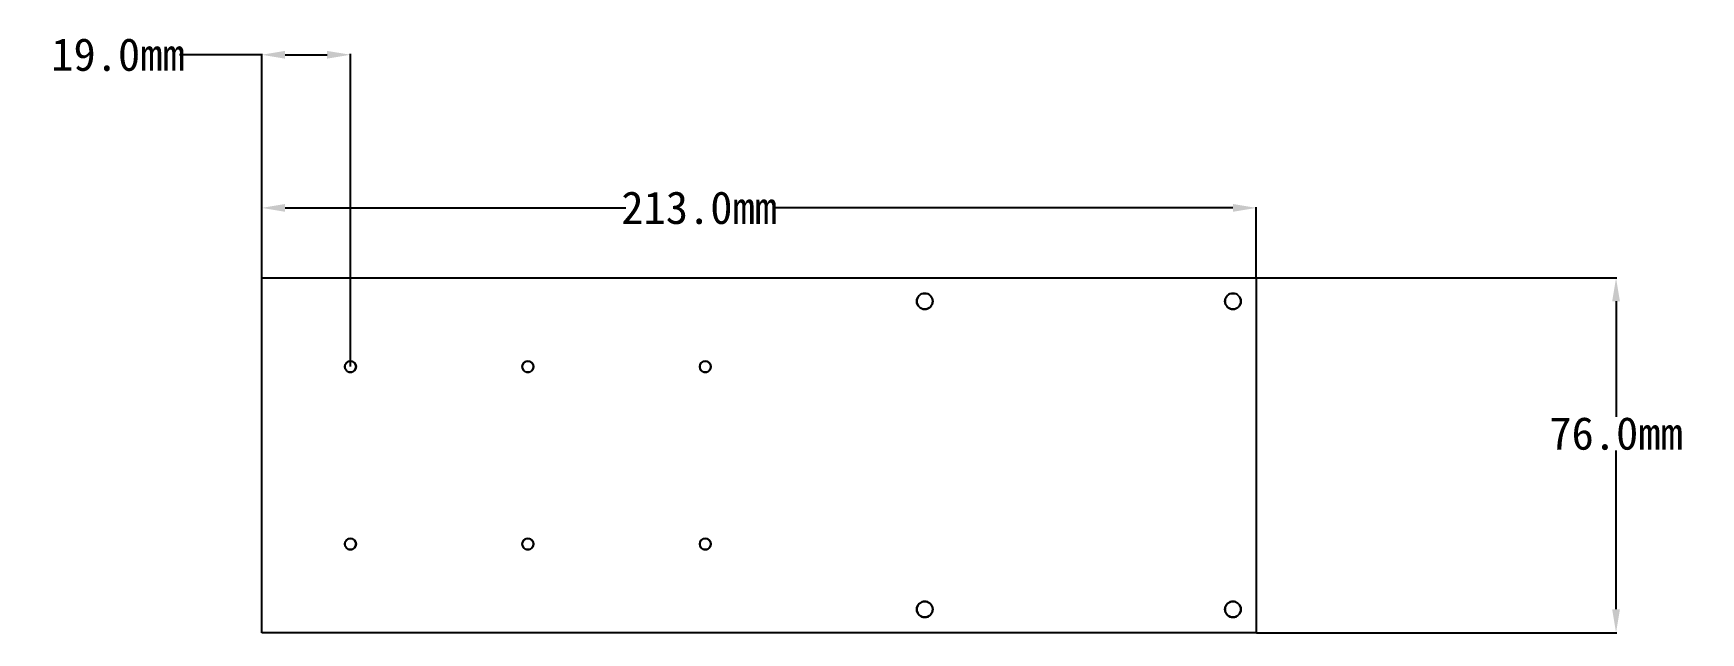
# Model space of a CAD drawing. Header units: millimetres. Extents: x -49 to 308, y 0 to 128.
import ezdxf

# ---------------------------------------------------------------- set-up
doc = ezdxf.new("R2010")
doc.units = ezdxf.units.MM
doc.linetypes.add('HIDDEN', pattern=[9.525, 6.35, -3.175])
doc.layers.get('0').update_dxf_attribs({"color": 253, "lineweight": 70, "true_color": 0x8faf8f})
doc.layers.add('Hidden', color=98, linetype='Continuous', lineweight=70, true_color=0x054805)
doc.styles.add('ＭＳ ゴシック', font='')
doc.styles.get('ＭＳ ゴシック').set_extended_font_data('ＭＳ ゴシック')
doc.dimstyles.new('ＭＳ ゴシック', dxfattribs={"dimtxt": 0.18, "dimasz": 0.18, "dimexe": 0.18, "dimexo": 0.0625, "dimgap": 0.09, "dimtad": 0, "dimtih": 1, "dimtoh": 1, "dimdec": 4, "dimzin": 0, "dimdsep": 46, "dimtxsty": 'ＭＳ ゴシック', "dimcen": 0.09, "dimadec": 0, "dimazin": 0, "dimtfac": 1, "dimtdec": 4, "dimtofl": 0, "dimtmove": 0, "dimatfit": 3, "dimfxl": 1, "dimtolj": 1, "dimtzin": 0, "dimarcsym": 0})

# ---------------------------------------------------------------- blocks, each defined once
blk = doc.blocks.new('*D1')
at = {"color": 7, "lineweight": -2}
for p, q in [((0, 76.06), (0, 91.19)), ((5, 91.01), (78.01, 91.01)), ((208, 91.01), (109.37, 91.01)), ((213, 76.06), (213, 91.19))]:
    blk.add_line(p, q, dxfattribs=at)
at = {"color": 7}
for points in [[(5, 91.85), (5, 90.18), (0, 91.01)], [(208, 90.18), (208, 91.85), (213, 91.01)]]:
    blk.add_solid(points, dxfattribs=at)
at = {"layer": 'Defpoints', "color": 0}
for p in [(0, 91.01), (0, 76), (213, 76)]:
    blk.add_point(p, dxfattribs=at)
at = {"color": 7, "lineweight": 35, "insert": (93.69, 91.01), "char_height": 7, "attachment_point": 5, "style": 'ＭＳ ゴシック'}
blk.add_mtext('\\A1;{\\fＭＳ ゴシック|b0|i0;213.0mm}', dxfattribs=at)
blk = doc.blocks.new('*D2')
at = {"color": 7, "lineweight": -2}
for p, q in [((213.06, 76), (290.23, 76)), ((290.05, 71), (290.05, 46.24)), ((290.05, 5), (290.05, 39.06)), ((213.06, 0), (290.23, 0))]:
    blk.add_line(p, q, dxfattribs=at)
at = {"color": 7}
for points in [[(290.88, 71), (289.22, 71), (290.05, 76)], [(289.22, 5), (290.88, 5), (290.05, 0)]]:
    blk.add_solid(points, dxfattribs=at)
at = {"layer": 'Defpoints', "color": 0}
for p in [(213, 76), (213, 0), (290.05, 0)]:
    blk.add_point(p, dxfattribs=at)
at = {"color": 7, "lineweight": 35, "insert": (290.05, 42.65), "char_height": 7, "attachment_point": 5, "style": 'ＭＳ ゴシック'}
blk.add_mtext('\\A1;{\\fＭＳ ゴシック|b0|i0;76.0mm}', dxfattribs=at)
blk = doc.blocks.new('*D3')
at = {"color": 7, "lineweight": -2}
for p, q in [((0, 123.82), (-17.61, 123.82)), ((0, 76.06), (0, 124)), ((5, 123.82), (14, 123.82)), ((19, 57.06), (19, 124))]:
    blk.add_line(p, q, dxfattribs=at)
at = {"color": 7}
for points in [[(5, 124.65), (5, 122.98), (0, 123.82)], [(14, 122.98), (14, 124.65), (19, 123.82)]]:
    blk.add_solid(points, dxfattribs=at)
at = {"layer": 'Defpoints', "color": 0}
for p in [(19, 123.82), (0, 76), (19, 57)]:
    blk.add_point(p, dxfattribs=at)
at = {"color": 7, "lineweight": 35, "insert": (-30.78, 123.82), "char_height": 7, "attachment_point": 5, "style": 'ＭＳ ゴシック'}
blk.add_mtext('\\A1;{\\fＭＳ ゴシック|b0|i0;19.0mm}', dxfattribs=at)

msp = doc.modelspace()

# ---------------------------------------------------------------- linework, layer by layer
at = {"color": 98, "lineweight": -3, "true_color": 0x054805}
for p, q in [((0, 0), (0, 76)), ((0, 76), (213, 76)), ((213, 76), (213, 0)), ((213, 0), (0, 0))]:
    msp.add_line(p, q, dxfattribs=at)
for centre, radius in [((142, 71), 1.7), ((208, 71), 1.7), ((19, 57), 1.2), ((57, 57), 1.2), ((95, 57), 1.2), ((19, 19), 1.2), ((57, 19), 1.2), ((95, 19), 1.2), ((142, 5), 1.7), ((208, 5), 1.7)]:
    msp.add_circle(centre, radius, dxfattribs=at)
for centre, radius, end in [((142, 71), 1.7, 135), ((208, 71), 1.7, 135), ((19, 57), 1.2, 134.9999), ((57, 57), 1.2, 134.9999), ((95, 57), 1.2, 134.9999), ((19, 19), 1.2, 134.9999), ((57, 19), 1.2, 134.9999), ((95, 19), 1.2, 134.9999), ((142, 5), 1.7, 135), ((208, 5), 1.7, 135)]:
    msp.add_arc(centre, radius, 315, end, dxfattribs=at)
at = {"layer": 'Hidden', "linetype": 'HIDDEN', "lineweight": -3}
for centre, radius, start in [((142, 71), 1.7, 135), ((208, 71), 1.7, 135), ((19, 57), 1.2, 134.9999), ((57, 57), 1.2, 134.9999), ((95, 57), 1.2, 134.9999), ((19, 19), 1.2, 134.9999), ((57, 19), 1.2, 134.9999), ((95, 19), 1.2, 134.9999), ((142, 5), 1.7, 135), ((208, 5), 1.7, 135)]:
    msp.add_arc(centre, radius, start, 315, dxfattribs=at)

# ---------------------------------------------------------------- dimensions: what is measured, and where the dimension line sits
at = {"color": 7, "lineweight": 35}
for base, p1, p2, angle, picture, middle in [((19, 123.82, 2), (0, 76, 2), (19, 57, 2), 0, '*D3', (-30.78, 123.82, 2)), ((0, 91.01), (213, 76), (0, 76), 180, '*D1', (93.69, 91.01)), ((290.05, 0), (213, 76), (213, 0), 270, '*D2', (290.05, 42.65))]:
    dim = msp.add_linear_dim(base=base, p1=p1, p2=p2, angle=angle, text='{\\fＭＳ ゴシック|b0|i0;<>}', dimstyle='ＭＳ ゴシック', override={"dimtxt": 7, "dimasz": 5, "dimtad": 0, "dimtih": 1, "dimtoh": 1, "dimdec": 1, "dimlfac": 1, "dimzin": 0, "dimdsep": 46, "dimlunit": 2, "dimpost": 'mm', "dimsah": 1, "dimclrd": 7, "dimclre": 7, "dimclrt": 7, "dimadec": 1, "dimtdec": 1, "dimtix": 1, "dimtzin": 8}, dxfattribs=at)
    dim.commit()
    dim.dimension.update_dxf_attribs({"geometry": picture, "text_midpoint": middle, "dimtype": 160})

doc.saveas('drawing.dxf')
